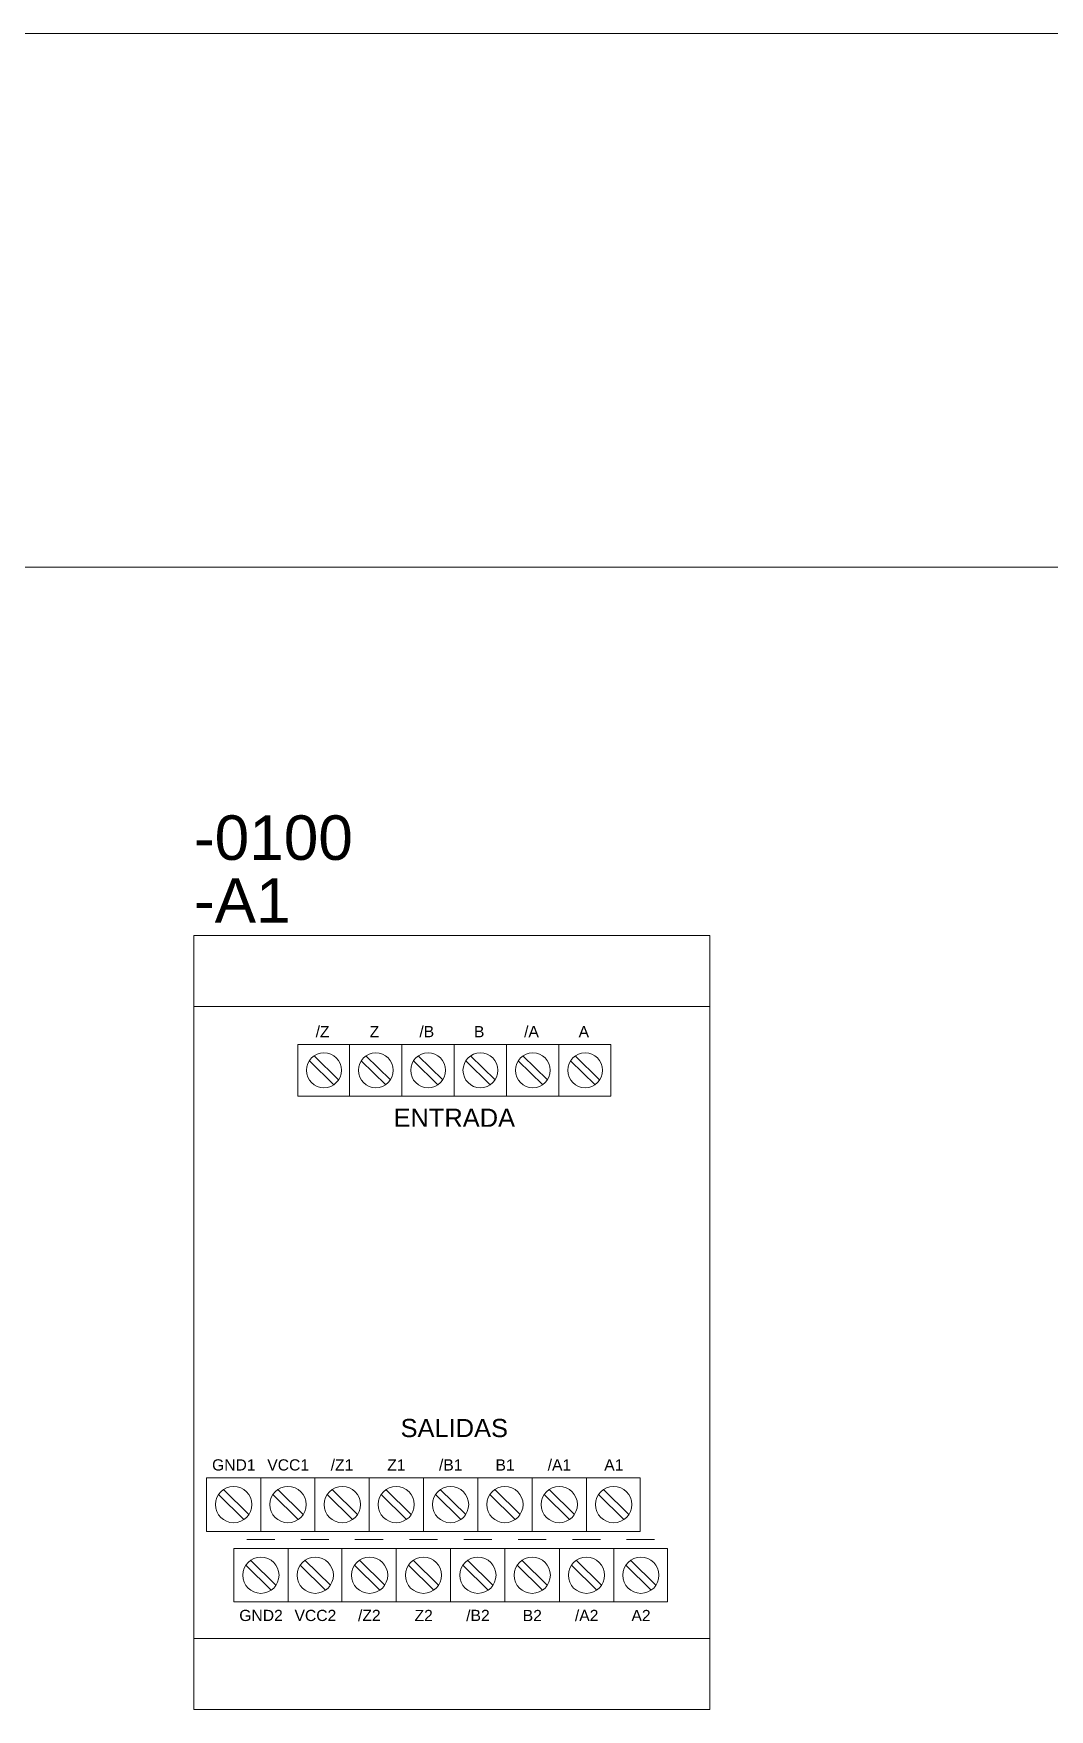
# Model space of a CAD drawing. Header units: millimetres. Extents: x 2 to 14510, y -7775 to 12.
# Drawn here: x 1340.8 to 1455, y -2152.9 to -1964.5 of the extents above; entities that cross this region are included whole.
import ezdxf

# ---------------------------------------------------------------- set-up
doc = ezdxf.new("R2010")
doc.units = ezdxf.units.MM
doc.layers.add('eProC - L2', color=41, linetype='Continuous', lineweight=20)
doc.layers.add('Textos eProC', color=41, linetype='Continuous', lineweight=25)
doc.styles.get("Standard").update_dxf_attribs({"font": 'arial.ttf'})

msp = doc.modelspace()

# ---------------------------------------------------------------- linework, layer by layer
at = {"layer": 'eProC - L2'}
for p, q in [((1358.86, -2152.85), (1358.86, -2065.86)), ((1416.86, -2065.86), (1416.86, -2152.85)), ((1358.86, -2073.84), (1416.86, -2073.84)), ((1372.36, -2079.38), (1375.11, -2082.09)), ((1376.36, -2078.1), (1376.36, -2083.9)), ((1378.19, -2079.38), (1380.94, -2082.09)), ((1382.24, -2078.1), (1382.24, -2083.9)), ((1384.07, -2079.38), (1386.82, -2082.09)), ((1388.12, -2078.1), (1388.12, -2083.9)), ((1389.95, -2079.38), (1392.7, -2082.09)), ((1394, -2078.1), (1394, -2083.9)), ((1395.84, -2079.38), (1398.58, -2082.09)), ((1399.89, -2078.1), (1399.89, -2083.9)), ((1401.72, -2079.38), (1404.46, -2082.09)), ((1371.84, -2079.92), (1374.58, -2082.62)), ((1377.67, -2079.92), (1380.41, -2082.62)), ((1383.55, -2079.92), (1386.29, -2082.62)), ((1389.43, -2079.92), (1392.17, -2082.62)), ((1395.31, -2079.92), (1398.06, -2082.62)), ((1401.19, -2079.92), (1403.94, -2082.62)), ((1393.47, -2083.9), (1393.48, -2083.91)), ((1366.37, -2126.81), (1366.37, -2132.83)), ((1372.43, -2126.81), (1372.43, -2132.83)), ((1378.54, -2126.81), (1378.54, -2132.83)), ((1384.65, -2126.81), (1384.65, -2132.83)), ((1390.76, -2126.81), (1390.76, -2132.83)), ((1396.87, -2126.81), (1396.87, -2132.83)), ((1402.98, -2126.81), (1402.98, -2132.83)), ((1361.62, -2128.69), (1364.47, -2131.5)), ((1362.17, -2128.14), (1365.02, -2130.95)), ((1367.73, -2128.69), (1370.58, -2131.5)), ((1368.28, -2128.14), (1371.13, -2130.95)), ((1373.84, -2128.69), (1376.69, -2131.5)), ((1374.38, -2128.14), (1377.23, -2130.95)), ((1379.9, -2128.69), (1382.75, -2131.5)), ((1380.44, -2128.14), (1383.29, -2130.95)), ((1386.01, -2128.69), (1388.86, -2131.5)), ((1386.55, -2128.14), (1389.4, -2130.95)), ((1392.11, -2128.69), (1394.97, -2131.5)), ((1392.66, -2128.14), (1395.51, -2130.95)), ((1398.22, -2128.69), (1401.07, -2131.5)), ((1398.77, -2128.14), (1401.62, -2130.95)), ((1404.33, -2128.69), (1407.18, -2131.5)), ((1404.88, -2128.14), (1407.73, -2130.95)), ((1364.8, -2133.74), (1367.95, -2133.74)), ((1370.86, -2133.74), (1374.01, -2133.74)), ((1376.96, -2133.74), (1380.11, -2133.74)), ((1383.07, -2133.74), (1386.22, -2133.74)), ((1389.18, -2133.74), (1392.33, -2133.74)), ((1395.29, -2133.74), (1398.44, -2133.74)), ((1396.31, -2132.83), (1396.32, -2132.84)), ((1401.4, -2133.74), (1404.55, -2133.74)), ((1407.46, -2133.74), (1410.61, -2133.74)), ((1365.23, -2136.08), (1368.08, -2138.89)), ((1369.44, -2134.75), (1369.44, -2140.77)), ((1371.34, -2136.08), (1374.19, -2138.89)), ((1375.49, -2134.75), (1375.49, -2140.77)), ((1377.45, -2136.08), (1380.3, -2138.89)), ((1381.6, -2134.75), (1381.6, -2140.77)), ((1383.5, -2136.08), (1386.35, -2138.89)), ((1387.71, -2134.75), (1387.71, -2140.77)), ((1389.61, -2136.08), (1392.46, -2138.89)), ((1393.82, -2134.75), (1393.82, -2140.77)), ((1395.72, -2136.08), (1398.57, -2138.89)), ((1399.93, -2134.75), (1399.93, -2140.77)), ((1401.83, -2136.08), (1404.68, -2138.89)), ((1406.04, -2134.75), (1406.04, -2140.77)), ((1407.94, -2136.08), (1410.79, -2138.89)), ((1364.68, -2136.63), (1367.53, -2139.44)), ((1370.79, -2136.63), (1373.64, -2139.44)), ((1376.9, -2136.63), (1379.75, -2139.44)), ((1382.96, -2136.63), (1385.81, -2139.44)), ((1389.07, -2136.63), (1391.92, -2139.44)), ((1395.18, -2136.63), (1398.03, -2139.44)), ((1401.29, -2136.63), (1404.14, -2139.44)), ((1407.4, -2136.63), (1410.25, -2139.44)), ((1399.38, -2140.77), (1399.39, -2140.78)), ((1358.86, -2144.87), (1416.86, -2144.87)), ((1416.86, -2152.85), (1358.86, -2152.85))]:
    msp.add_line(p, q, dxfattribs=at)
for points in [[(1569.21, -1964.46), (1089.21, -1964.46), (1089.21, -2024.46), (1569.21, -2024.46), (1569.21, -1964.46)], [(1358.86, -2065.86), (1416.86, -2065.86)], [(1370.53, -2078.1), (1370.53, -2083.9), (1405.72, -2083.9), (1405.72, -2078.1), (1370.53, -2078.1)], [(1360.26, -2126.81), (1360.26, -2132.83), (1409.03, -2132.83), (1409.03, -2126.81), (1360.26, -2126.81)], [(1363.33, -2134.75), (1363.33, -2140.77), (1412.1, -2140.77), (1412.1, -2134.75), (1363.33, -2134.75)]]:
    msp.add_lwpolyline(points, dxfattribs=at)
for centre, radius in [((1373.47, -2081), 1.96), ((1379.3, -2081), 1.96), ((1385.18, -2081), 1.96), ((1391.06, -2081), 1.96), ((1396.95, -2081), 1.96), ((1402.83, -2081), 1.96), ((1363.32, -2129.82), 2.04), ((1369.43, -2129.82), 2.04), ((1375.54, -2129.82), 2.04), ((1381.59, -2129.82), 2.04), ((1387.7, -2129.82), 2.04), ((1393.81, -2129.82), 2.04), ((1399.92, -2129.82), 2.04), ((1406.03, -2129.82), 2.04), ((1366.38, -2137.76), 2.04), ((1372.49, -2137.76), 2.04), ((1378.6, -2137.76), 2.04), ((1384.66, -2137.76), 2.04), ((1390.77, -2137.76), 2.04), ((1396.88, -2137.76), 2.04), ((1402.98, -2137.76), 2.04), ((1409.09, -2137.76), 2.04)]:
    msp.add_circle(centre, radius, dxfattribs=at)

# ---------------------------------------------------------------- texts
at = {"layer": 'eProC - L2', "char_height": 1.26, "attachment_point": 5}
for s, insert in [('/Z', (1373.32, -2076.66)), ('Z', (1379.15, -2076.66)), ('/B', (1385.03, -2076.66)), ('B', (1390.92, -2076.66)), ('/A', (1396.8, -2076.66)), ('A', (1402.68, -2076.66)), ('GND1', (1363.34, -2125.37)), ('VCC1', (1369.45, -2125.37)), ('/Z1', (1375.5, -2125.37)), ('Z1', (1381.61, -2125.37)), ('/B1', (1387.72, -2125.37)), ('B1', (1393.83, -2125.37)), ('/A1', (1399.94, -2125.37)), ('A1', (1406.05, -2125.37)), ('GND2', (1366.4, -2142.29)), ('VCC2', (1372.51, -2142.29)), ('/Z2', (1378.57, -2142.29)), ('Z2', (1384.68, -2142.29)), ('/B2', (1390.78, -2142.29)), ('B2', (1396.89, -2142.29)), ('/A2', (1403, -2142.29)), ('A2', (1409.11, -2142.29))]:
    msp.add_mtext(s, dxfattribs=dict(at, insert=insert))
at = {"layer": 'eProC - L2', "char_height": 2.047, "attachment_point": 2}
for s, insert in [('ENTRADA', (1388.12, -2085.31)), ('SALIDAS', (1388.12, -2120.19))]:
    msp.add_mtext_dynamic_manual_height_columns(s, width=22.0922, gutter_width=7.87, heights=[0], dxfattribs=dict(at, insert=insert))
at = {"layer": 'Textos eProC', "char_height": 5, "attachment_point": 7}
for s, insert in [('-0100', (1358.86, -2057.42)), ('-A1', (1358.86, -2064.42))]:
    msp.add_mtext_dynamic_manual_height_columns(s, width=18.3122, gutter_width=12.5, heights=[0], dxfattribs=dict(at, insert=insert))

doc.saveas('drawing.dxf')
